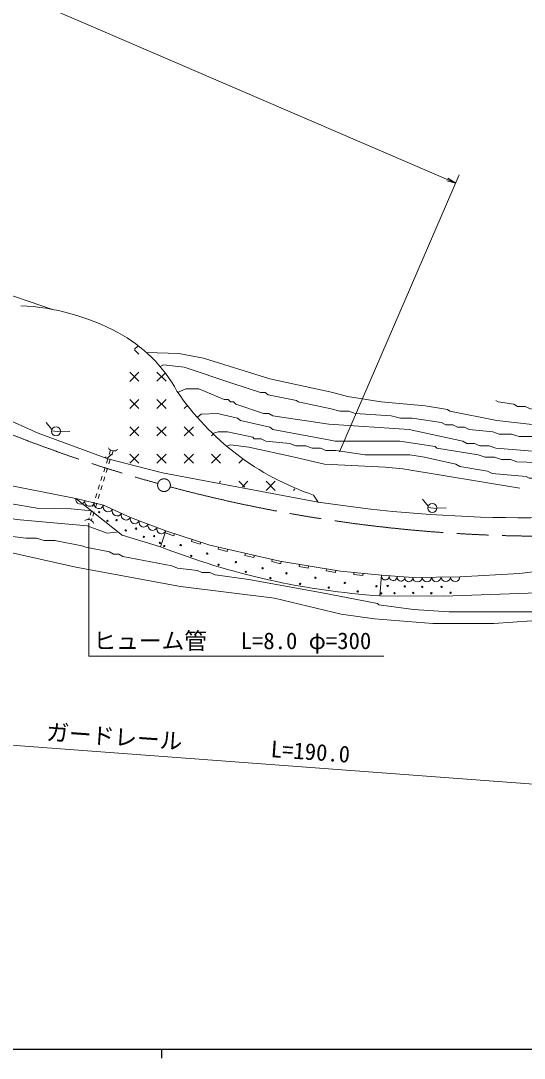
# Model space of a CAD drawing. Units: millimetres, scale not verified. Extents: x 40000 to 680000, y 20000 to 380000.
# Drawn here: x 152513 to 207901, y 204000 to 318186 of the extents above; entities that cross this region are included whole.
import ezdxf
from ezdxf.enums import TextEntityAlignment as Align

# ---------------------------------------------------------------- set-up
doc = ezdxf.new("R2010")
doc.units = ezdxf.units.MM
doc.header["$LTSCALE"] = 1000
doc.linetypes.add('CHAIN', pattern=[18.5, 12, -1.5, 3.5, -1.5])
for name, color, linetype, lineweight in [('M-BGD', 7, 'Continuous', 13), ('M-BMK', 2, 'CHAIN', 13), ('M-STR-HTXT', 7, 'Continuous', 13), ('M-TTL-BAND', 7, 'Continuous', 25)]:
    doc.layers.add(name, color=color, linetype=linetype, lineweight=lineweight)
doc.styles.add('ＭＳ ゴシック', font='')
doc.styles.get('ＭＳ ゴシック').set_extended_font_data('MS Gothic')

# ---------------------------------------------------------------- blocks, each defined once
blk = doc.blocks.new('電話柱1')
at = {"color": 7, "linetype": 'Continuous', "lineweight": 13}
for p, q in [((-1.203, 0.848), (-0.496, 0.14)), ((-0.516, 0.002), (0.484, 0.002)), ((1.475, 0.164), (0.478, 0.078))]:
    blk.add_line(p, q, dxfattribs=at)
blk.add_circle((-0.016, 0.002), 0.5, dxfattribs=at)
blk = doc.blocks.new('open_arrow')
at = {"color": 0, "linetype": 'Continuous', "lineweight": -2}
blk.add_lwpolyline([(7.5, 1.25), (0, 0), (7.5, -1.25)], dxfattribs=at)

msp = doc.modelspace()

# ---------------------------------------------------------------- linework, layer by layer
at = {"layer": 'M-BGD'}
for p, q in [((165384, 282384), (165030, 282030)), ((165017, 281984), (165500, 281501)), ((164501, 279501), (165500, 278501)), ((165500, 279501), (164501, 278500)), ((167500, 279500), (168501, 278501)), ((168364, 279364), (167500, 278501)), ((142452, 278130), (154419, 272794)), ((164500, 276500), (165501, 275501)), ((165501, 276500), (164500, 275501)), ((167501, 276501), (168500, 275500)), ((168500, 276501), (167501, 275500)), ((170875, 275875), (170500, 275500)), ((164500, 273501), (165500, 272500)), ((165501, 273501), (164500, 272500)), ((167501, 273500), (168500, 272501)), ((168500, 273500), (167501, 272501)), ((170500, 273500), (171500, 272501)), ((171501, 273501), (170501, 272501)), ((154419, 272794), (162074, 269960)), ((173689, 272689), (173500, 272500)), ((162378, 270936), (162229, 270459)), ((162664, 270837), (162515, 270360)), ((161818, 270183), (161924, 270077)), ((162081, 269982), (161932, 269504)), ((162501, 270500), (162047, 270047)), ((162074, 269960), (168112, 268442)), ((162366, 269883), (162217, 269406)), ((164501, 270500), (165500, 269501)), ((165500, 270500), (164501, 269501)), ((167500, 270501), (168501, 269500)), ((168501, 270501), (167500, 269500)), ((170501, 270501), (171500, 269500)), ((171500, 270501), (170501, 269500)), ((173500, 270500), (174501, 269501)), ((174501, 270500), (173500, 269501)), ((176889, 269889), (176501, 269501)), ((161783, 269027), (161634, 268550)), ((162068, 268928), (161918, 268451)), ((168112, 268442), (185219, 265215)), ((148900, 267504), (158560, 265615)), ((161485, 268073), (161336, 267595)), ((161769, 267974), (161620, 267497)), ((174501, 267501), (174360, 267360)), ((176500, 267501), (177157, 266844)), ((177501, 267500), (176893, 266893)), ((179501, 267500), (180500, 266501)), ((180500, 267500), (179501, 266501)), ((160889, 266163), (160740, 265686)), ((161173, 266065), (161024, 265588)), ((161187, 267118), (161038, 266641)), ((161471, 267019), (161322, 266542)), ((182680, 266680), (182500, 266501)), ((163718, 261539), (158560, 265615)), ((158560, 265615), (161615, 264866)), ((160591, 265209), (160442, 264732)), ((160875, 265110), (160726, 264633)), ((185219, 265215), (184734, 265982)), ((160293, 264254), (160144, 263777)), ((160577, 264156), (160427, 263679)), ((161615, 264866), (164579, 263516)), ((159995, 263300), (159991, 263288)), ((160054, 263491), (159995, 263300)), ((160278, 263201), (160275, 263191)), ((160338, 263392), (160278, 263201)), ((164579, 263516), (168480, 262052)), ((167903, 260280), (163668, 261578)), ((167903, 260280), (168480, 262052)), ((168403, 261815), (169365, 261502)), ((168480, 262052), (173320, 260477)), ((169442, 261739), (169365, 261502)), ((171365, 261113), (171288, 260876)), ((171288, 260876), (172249, 260562)), ((172327, 260800), (172249, 260562)), ((173320, 260477), (181011, 258714)), ((174273, 260258), (174217, 260015)), ((174217, 260015), (175203, 259789)), ((175259, 260032), (175203, 259789)), ((177230, 259580), (177174, 259337)), ((177174, 259337), (178160, 259111)), ((178216, 259354), (178160, 259111)), ((207384, 257363), (226404, 259614)), ((180187, 258902), (180131, 258659)), ((180131, 258659), (180962, 258468)), ((180962, 258468), (181135, 258440)), ((181011, 258714), (187688, 257626)), ((181175, 258687), (181135, 258440)), ((183171, 258362), (183131, 258115)), ((183131, 258115), (184129, 257952)), ((184169, 258199), (184129, 257952)), ((186165, 257874), (186125, 257627)), ((186125, 257627), (187123, 257464)), ((187163, 257711), (187123, 257464)), ((187688, 257626), (192190, 257175)), ((189171, 257477), (189147, 257229)), ((189147, 257229), (190153, 257128)), ((190178, 257377), (190153, 257128)), ((192016, 254890), (192190, 257175)), ((192190, 257175), (195641, 256913)), ((195641, 256913), (200819, 256988)), ((200819, 256988), (207384, 257363)), ((199018, 254850), (192016, 254890)), ((215524, 255450), (199018, 254850))]:
    msp.add_line(p, q, dxfattribs=at)
for points in [[(143494, 292495), (143833, 292072), (145187, 290971), (148743, 288939), (149082, 288939), (149336, 288685), (156008, 286414)], [(125714, 281319), (126391, 280811), (128931, 279541), (130455, 278525), (130794, 278441), (132572, 277255), (134943, 275477), (139515, 271413), (139684, 271413), (140785, 270228), (142055, 269212), (145441, 267095), (145780, 267095), (145865, 266926), (147643, 266249), (147727, 266079), (149929, 265571), (150267, 265317), (150945, 265317), (151283, 265063), (154331, 264555), (158057, 264471), (160301, 264239)], [(166358, 281662), (169910, 281573), (172619, 281065), (179901, 278779), (186843, 277255)], [(104971, 280727), (107341, 280219), (108781, 279795), (110135, 279287), (111829, 278525), (113776, 277425), (116231, 275477), (118263, 273953), (119533, 273191), (121650, 272429), (125714, 270567), (130879, 266841), (133249, 265063), (134519, 264301), (138583, 262523), (158565, 258036)], [(124359, 280219), (125121, 279541), (127577, 277763), (132064, 274969), (133588, 273699), (134435, 272683), (137991, 269212), (139091, 268365), (143155, 266079), (143494, 266079), (143748, 265825), (144087, 265825), (144341, 265571), (148489, 264047), (149082, 264047), (149505, 263793), (152045, 263285), (159835, 262608)], [(186674, 275477), (183033, 276239), (182864, 276409), (179731, 277001), (179393, 277255), (178885, 277255), (175837, 278271), (170503, 280049), (168217, 280303), (167853, 280122)], [(169773, 277279), (170672, 277679), (172111, 277679), (174905, 276493), (175329, 276493), (175583, 276239), (175921, 276239), (176175, 275985), (179223, 274969), (179816, 274969), (180239, 274715), (186420, 273784)], [(186843, 277255), (188452, 276832), (192177, 276239), (197003, 275816), (199459, 275393), (199713, 275223), (204877, 274207), (209111, 273699)], [(204793, 276409), (205047, 276239), (206740, 275985), (207163, 275731), (208010, 275731), (208603, 275477), (210465, 275223), (212413, 275139), (217577, 275223), (220371, 275477), (221472, 275731), (227568, 276155)], [(186674, 275477), (187605, 275223), (188621, 275223), (189299, 274969), (193278, 274715), (194294, 274461), (195564, 274461), (198781, 273953), (199289, 273699), (200051, 273699), (200559, 273445), (201321, 273445), (201829, 273191), (204454, 272937), (205131, 272683), (206486, 272683), (207333, 272429), (209026, 272429), (210127, 272175), (216985, 272175), (217323, 272345), (225028, 273107), (227991, 273022)], [(171942, 274546), (172365, 274885), (174143, 274969), (176345, 274461), (176683, 274207), (179901, 273445), (180239, 273191), (186166, 272091)], [(173622, 272755), (174228, 272937), (175244, 272937), (178038, 272345), (178207, 272175), (178969, 272175), (179477, 271921), (182102, 271667), (182779, 271413), (183880, 271413), (184557, 271159), (185489, 271159), (186081, 270905)], [(186420, 273784), (195225, 273191), (201152, 271921), (201575, 271667), (202422, 271667), (203015, 271413), (204031, 271413), (204793, 271159), (210635, 270651), (216223, 270651), (218763, 270905), (221557, 271413), (223250, 271837), (228161, 271921)], [(186166, 272091), (187097, 271921), (194209, 271921), (198104, 271329), (198273, 271159), (202845, 270397), (203607, 270143), (204623, 270143), (205385, 269889), (206401, 269889), (207079, 269635), (209280, 269551), (209619, 269381), (216477, 269381), (221557, 270143), (221726, 270313), (222996, 270567), (224689, 270736), (228330, 270651)], [(185912, 269381), (182610, 270143), (177615, 271244), (175583, 271498), (175244, 271413)], [(186081, 270905), (187182, 270905), (190399, 270397), (195310, 270397), (196919, 270143), (200390, 269381), (200813, 269127), (203861, 268619), (204369, 268365), (208095, 268027), (208433, 267857), (214191, 267857), (217154, 268111), (219101, 268365), (222996, 269297), (223927, 269381), (225705, 269381), (228584, 268873)], [(185912, 269381), (192601, 269043), (194548, 268873), (207417, 266757)], [(147473, 262354), (147643, 262100), (150183, 261761), (151029, 261507), (153061, 261253), (154247, 261253), (155093, 260999), (156279, 260999), (159242, 260407)], [(159835, 262608), (162003, 261775), (163054, 261906)], [(159242, 260407), (159665, 260237), (162290, 259729), (162713, 259475), (163306, 259475), (163729, 259221), (169148, 258205), (169741, 257951), (171942, 257697), (172450, 257443), (173297, 257443), (173889, 257189), (177615, 256681), (185489, 255242)], [(158565, 258036), (170079, 255919), (180409, 254649), (187775, 252871), (191415, 252363), (197850, 251855)], [(260673, 255581), (252291, 255581), (249497, 255157), (248989, 254903), (243909, 254395), (238659, 254395), (229177, 253887), (223081, 253803), (215461, 253549), (209534, 253125), (202422, 253125), (199628, 253125), (195733, 253379), (191923, 253887), (191754, 254057), (185489, 255242)], [(231378, 252109), (224351, 251855), (218255, 252363), (212921, 252448), (204539, 251855), (197850, 251855)]]:
    msp.add_lwpolyline(points, dxfattribs=at)
for centre in [(161140, 264086), (162041, 263149), (163054, 263224), (164067, 262098), (165192, 262286), (167180, 261460), (166055, 261385), (167818, 260710), (168306, 260372), (170106, 260485), (171269, 259285), (173033, 259547), (174271, 258309), (176184, 258609), (177272, 257521), (179110, 257934), (179973, 256846), (181736, 257371), (184925, 256884), (183237, 256208), (186388, 255796), (188151, 256321), (191640, 255946), (192878, 255983), (194754, 255927), (196686, 255871), (198806, 255871), (189577, 255383), (192165, 255158), (193629, 255195), (195692, 255214), (197680, 255177), (199800, 255233)]:
    msp.add_circle(centre, 75, dxfattribs=at)
for centre, radius, start, end in [((151372, 261867), 24981, 61.726, 87.38137), ((155783, 269901), 15816, 28.40225, 62.01324), ((194220, 294053), 29630, 214.1387, 251.32903), ((162725, 271474), 640, 208.28887, 313.99335), ((159075, 265514), 525, 168.94381, 343.52268), ((160094, 265264), 525, 168.94381, 343.52268), ((161112, 265015), 525, 168.94381, 343.52268), ((207858, 413039), 149547, 261.29305, 278.20856), ((162128, 264682), 545, 160.20401, 330.79884), ((163116, 264231), 545, 160.20401, 330.79884), ((164103, 263781), 545, 160.20401, 330.79884), ((159932, 262651), 640, 18.28887, 123.99335), ((165074, 263353), 521, 161.78528, 337.10263), ((166049, 262987), 521, 161.78528, 337.10263), ((167025, 262621), 521, 161.78528, 337.10263), ((168000, 262255), 521, 161.78528, 337.10263), ((197467, 335911), 81204, 248.64972, 266.15102), ((192617, 257080), 437, 167.39103, 3.90682), ((193480, 257014), 437, 167.39103, 3.90682), ((194342, 256949), 437, 167.39103, 3.90682), ((195205, 256883), 437, 167.39103, 3.90682), ((196159, 256938), 518, 182.83018, 358.83046), ((197194, 256953), 518, 182.83018, 358.83046), ((198230, 256968), 518, 182.83018, 358.83046), ((199265, 256983), 518, 182.83018, 358.83046), ((200301, 256998), 518, 182.83018, 358.83046)]:
    msp.add_arc(centre, radius, start, end, dxfattribs=at)
at = {"layer": 'M-BMK'}
msp.add_circle((168272, 267071), 700, dxfattribs=at)
for start, end in [(240.34524, 254.52402), (255.02536, 286.43981)]:
    msp.add_arc((210291, 421455), 160000, start, end, dxfattribs=at)
at = {"layer": 'M-STR-HTXT'}
for p, q in [((110482, 339083), (200359, 300311)), ((187596, 270725), (200755, 301229)), ((269523, 229598), (137501, 239514)), ((269523, 229598), (137501, 239514))]:
    msp.add_line(p, q, dxfattribs=at)
msp.add_lwpolyline([(159996, 262886), (159996, 248250), (192446, 248250)], dxfattribs=at)
at = {"layer": 'M-TTL-BAND'}
for p, q in [((40000, 205000), (579000, 205000)), ((168000, 205000), (168000, 204000))]:
    msp.add_line(p, q, dxfattribs=at)

# ---------------------------------------------------------------- block references
at = {"layer": 'M-BGD', "xscale": 1000, "yscale": 1000, "rotation": 353.27115}
for p in [(156415, 272988), (197813, 264547)]:
    msp.add_blockref('電話柱1', p, dxfattribs=at)
at = {"layer": 'M-STR-HTXT', "xscale": 133, "yscale": 133, "rotation": 156.7}
msp.add_blockref('open_arrow', (200359, 300311), dxfattribs=at)
at = {"layer": 'M-STR-HTXT', "rotation": 270}
msp.add_blockref('open_arrow', (159996, 262886), dxfattribs=at)

# ---------------------------------------------------------------- texts
at = {"layer": 'M-STR-HTXT', "style": 'ＭＳ ゴシック'}
for s, p in [('ヒューム管', (166749, 248480)), ('L=8.0 φ=300', (183887, 248480))]:
    msp.add_text(s, height=1833, dxfattribs=at).set_placement(p, align=Align.BOTTOM_CENTER)
for s, p in [('ガードレール', (162711, 237938)), ('L=190.0', (184280, 236286))]:
    msp.add_text(s, height=1833, rotation=355.92, dxfattribs=at).set_placement(p, align=Align.BOTTOM_CENTER)

doc.saveas('drawing.dxf')
